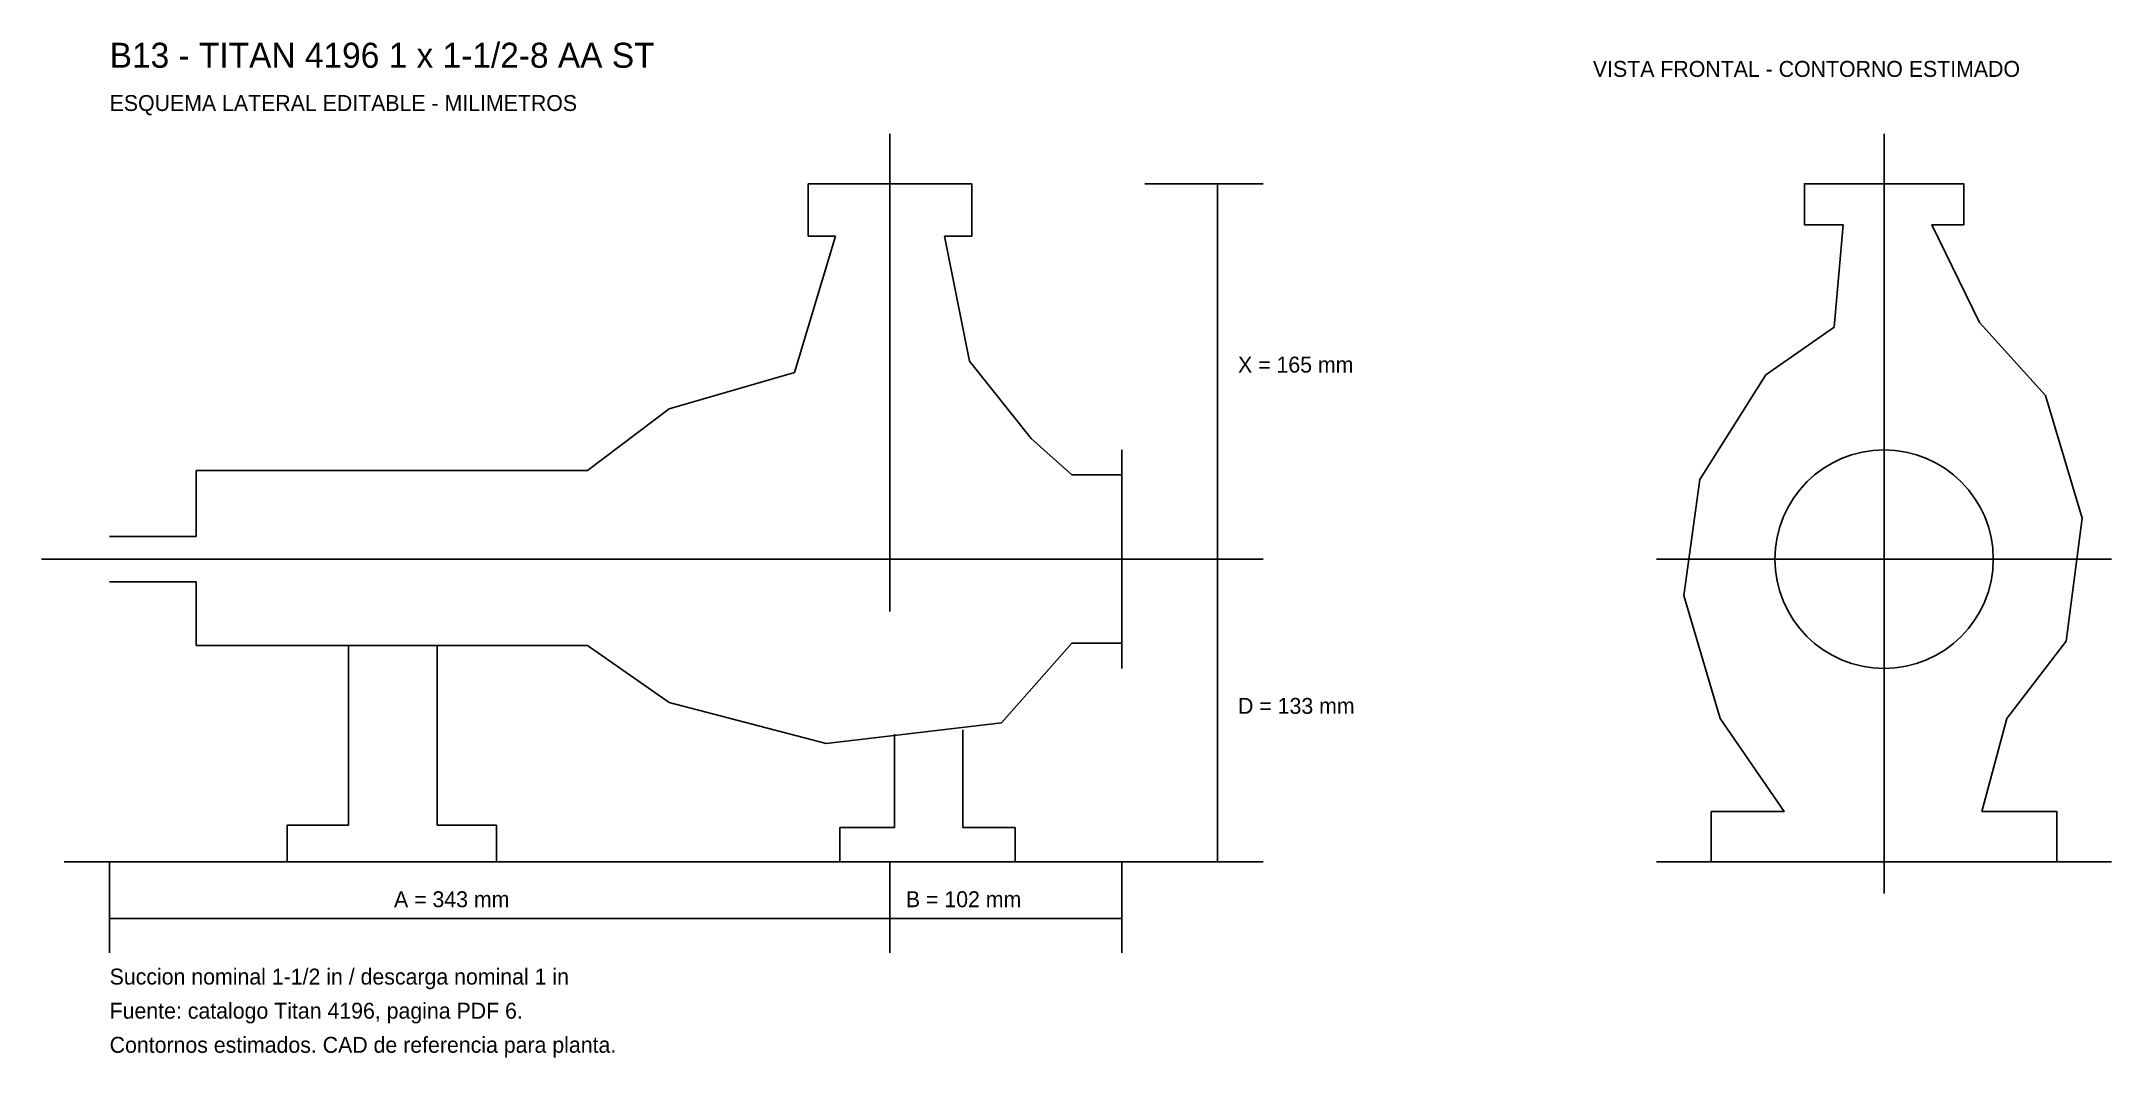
# Model space of a CAD drawing. Header units: millimetres. Extents: x -30 to 880, y -86 to 361.
import ezdxf

# ---------------------------------------------------------------- set-up
doc = ezdxf.new("R2010")
doc.units = ezdxf.units.MM
for name, color, linetype in [('DATOS_CATALOGO', 7, 'Continuous'), ('EJES', 7, 'Continuous'), ('ESTIMADO', 7, 'Continuous'), ('NOTAS', 7, 'Continuous')]:
    doc.layers.add(name, color=color, linetype=linetype)

msp = doc.modelspace()

# ---------------------------------------------------------------- linework, layer by layer
at = {"layer": 'DATOS_CATALOGO'}
for p, q in [((307, 298), (379, 298)), ((455, 298), (507, 298)), ((487, 0), (487, 298)), ((745, 298), (815, 298)), ((445, 85), (445, 181)), ((455, 133), (507, 133)), ((-20, 0), (465, 0)), ((0, -40), (0, 0)), ((343, -40), (343, 0)), ((445, -40), (445, 0)), ((455, 0), (507, 0)), ((680, 0), (880, 0)), ((0, -25), (343, -25)), ((343, -25), (445, -25))]:
    msp.add_line(p, q, dxfattribs=at)
at = {"layer": 'EJES'}
for p, q in [((343, 110), (343, 320)), ((780, -14), (780, 320)), ((-30, 133), (475, 133)), ((680, 133), (880, 133))]:
    msp.add_line(p, q, dxfattribs=at)
at = {"layer": 'ESTIMADO'}
for p, q in [((307, 275), (307, 298)), ((379, 298), (379, 275)), ((301, 215), (319, 275)), ((319, 275), (307, 275)), ((379, 275), (367, 275)), ((367, 275), (378, 220)), ((378, 220), (405, 186)), ((246, 199), (301, 215)), ((210, 172), (246, 199)), ((405, 186), (423, 170)), ((38, 143), (38, 172)), ((38, 172), (210, 172)), ((423, 170), (445, 170)), ((0, 143), (38, 143)), ((0, 123), (38, 123)), ((38, 123), (38, 95)), ((38, 95), (210, 95)), ((105, 95), (105, 16)), ((144, 16), (144, 95)), ((210, 95), (246, 70)), ((392, 61), (423, 96)), ((423, 96), (445, 96)), ((246, 70), (315, 52)), ((315, 52), (392, 61)), ((345, 56), (345, 15)), ((375, 15), (375, 58)), ((105, 16), (78, 16)), ((78, 16), (78, 0)), ((170, 16), (144, 16)), ((170, 0), (170, 16)), ((345, 15), (321, 15)), ((321, 15), (321, 0)), ((398, 15), (375, 15)), ((398, 0), (398, 15)), ((78, 0), (170, 0)), ((321, 0), (398, 0))]:
    msp.add_line(p, q, dxfattribs=at)
msp.add_lwpolyline([(704, 0), (704, 22), (736, 22), (708, 63), (692, 117), (699, 168), (728, 214), (758, 235), (762, 280), (745, 280), (745, 298), (815, 298), (815, 280), (801, 280), (822, 237), (851, 205), (867, 151), (860, 97), (834, 63), (823, 22), (856, 22), (856, 0)], close=True, dxfattribs=at)
msp.add_circle((780, 133), 48, dxfattribs=at)

# ---------------------------------------------------------------- texts
at = {"layer": 'NOTAS'}
for s, height, p in [('B13 - TITAN 4196 1 x 1-1/2-8 AA ST', 11, (0, 349)), ('VISTA FRONTAL - CONTORNO ESTIMADO', 7, (652, 345)), ('ESQUEMA LATERAL EDITABLE - MILIMETROS', 7, (0, 330)), ('X = 165 mm', 7, (496, 215)), ('D = 133 mm', 7, (496, 65)), ('A = 343 mm', 7, (125, -20)), ('B = 102 mm', 7, (350, -20)), ('Succion nominal 1-1/2 in / descarga nominal 1 in', 7, (0, -54)), ('Fuente: catalogo Titan 4196, pagina PDF 6.', 7, (0, -69)), ('Contornos estimados. CAD de referencia para planta.', 7, (0, -84))]:
    msp.add_text(s, height=height, dxfattribs=at).set_placement(p)

doc.saveas('drawing.dxf')
